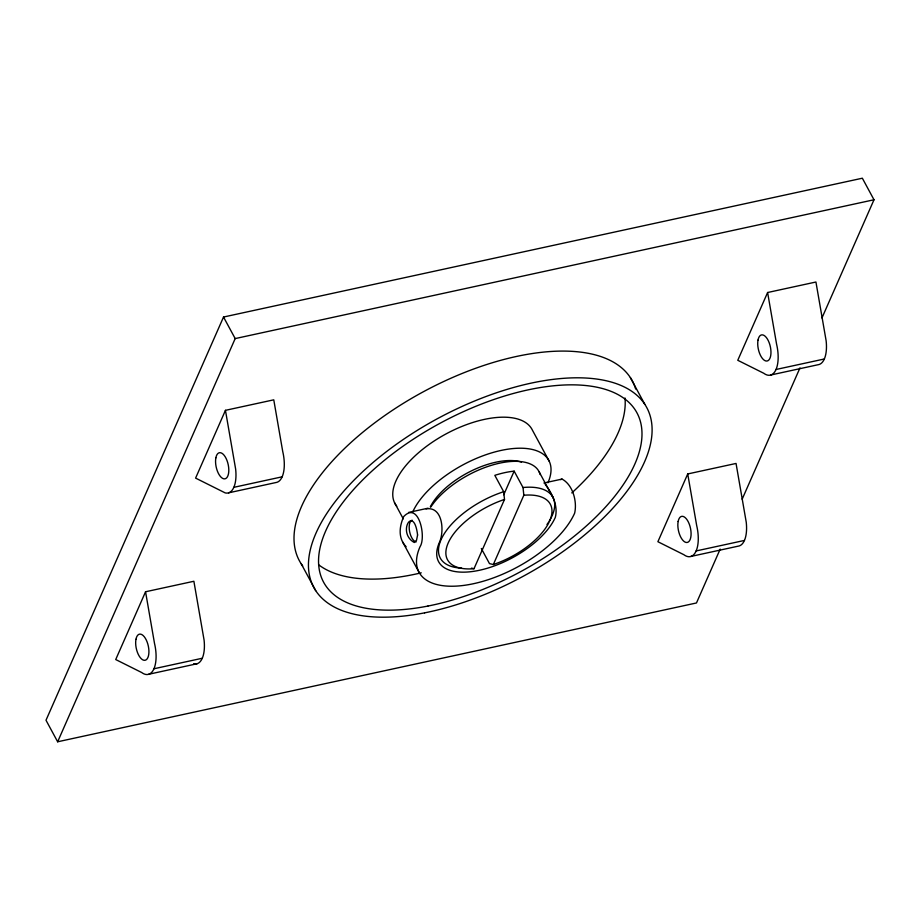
<?xml version="1.0" encoding="UTF-8"?>
<svg xmlns="http://www.w3.org/2000/svg" width="920" height="920" viewBox="0 0 920 920"><rect width="100%" height="100%" fill="white"/><g stroke="black" fill="none" stroke-linecap="round" stroke-linejoin="round"><path stroke-width="1.38" d="M821.951 317.964L874 199.767L862.35 178.215L223.525 317.032L46 720.233L57.649 741.784L696.474 602.968L720.176 549.113M57.649 741.784L235.186 338.583L223.525 317.032M145.555 591.767L115.713 659.548L141.703 672.531A27.83 12.765 77.7 0 0 154.514 643.436L145.555 591.767L193.879 581.267L204.079 640.067A27.83 12.765 77.7 0 1 193.614 663.826M225.446 410.331L195.603 478.101L225.181 492.89A27.83 12.765 77.7 0 0 235.646 469.131L225.446 410.331L273.769 399.832L282.727 451.49A27.83 12.765 77.7 0 1 276.885 482.333L228.574 492.832M503.757 494.753L514.153 471.143A63.997 30.337 -28.4 0 0 494.822 475.341L503.677 491.717L504.505 499.445L474.007 568.709L471.454 568.123M481.321 548.504L489.497 563.626L493.338 564.512L523.837 495.247L523.009 487.519L514.153 471.143M687.723 473.949L657.892 541.719L683.882 554.714A27.83 12.765 77.7 0 0 696.693 525.607L687.723 473.949L736.046 463.45L746.246 522.249A27.83 12.765 77.7 0 1 739.174 545.951L690.851 556.45M767.613 292.514L737.771 360.284L763.772 373.267A27.83 12.765 77.7 0 0 776.583 344.172L767.613 292.514L815.936 282.014L826.137 340.803A27.83 12.765 77.7 0 1 819.064 364.516L770.741 375.015M742.152 499.215L799.986 367.873M560.683 479.642L562.051 479.078C572.861 484.828 577.3 501.48 574.666 513.107A89.044 42.216 -28.4 0 1 473.673 583.671A89.044 42.216 -28.4 0 1 420.037 546.71C426.42 537.188 418.818 500.721 403.719 516.545A89.044 42.216 -28.4 0 0 406.122 546.698M426.029 508.909C442.796 506.034 444.601 531.323 439.369 542.512A66.78 31.659 -28.4 0 0 479.596 570.239A66.78 31.659 -28.4 0 0 555.335 517.316C558.279 505.724 552.195 493.419 545.192 484.426M235.186 338.583L874 199.767M233.829 487.324L282.152 476.813M775.997 369.495L824.32 358.995M408.584 512.428L428.11 508.185M543.927 483.011L562.051 479.078M153.939 668.759L202.262 658.26M696.118 550.942L744.429 540.442M148.683 674.268L197.006 663.769M630.372 377.625L644.828 404.34M549.217 461.242L532.438 430.215A77.912 36.938 -28.4 0 0 443.773 435.16A77.912 36.938 -28.4 0 0 396.761 506.218M539.235 472.029L553.219 497.892M394.553 502.722L403.282 518.857M402.672 542.029L418.991 572.205M301.277 563.925L315.721 590.651M302.726 565.995A189.209 89.7 -28.4 0 1 425.672 390.517A189.209 89.7 -28.4 0 1 635.674 389.045M624.979 397.98A178.077 84.421 -28.4 0 1 571.791 492.924M421.233 572.827A178.077 84.421 -28.4 0 1 318.608 564.753M412.62 512.198A77.912 36.938 -28.4 0 1 500.986 450.455A77.912 36.938 -28.4 0 1 547.929 482.793M416.185 541.914A11.132 5.106 77.7 0 1 409.561 531.38A11.132 5.106 77.7 0 1 412.137 520.191M430.836 506.989A63.997 30.337 -28.4 0 1 492.223 465.072A63.997 30.337 -28.4 0 1 540.155 474.536M430.284 506.931A58.431 27.703 -28.4 0 1 471.316 470.948A58.431 27.703 -28.4 0 1 521.49 462.07M523.009 487.519A63.997 30.337 -28.4 0 1 549.102 521.329M548.366 522.491A63.997 30.337 -28.4 0 1 546.986 524.492M461.587 568.111A63.997 30.337 -28.4 0 1 442.716 536.337A63.997 30.337 -28.4 0 1 503.677 491.717M523.837 495.247A58.431 27.703 -28.4 0 1 549.654 520.95A58.431 27.703 -28.4 0 1 493.338 564.512M474.007 568.709A58.431 27.703 -28.4 0 1 448.178 543.007A58.431 27.703 -28.4 0 1 504.505 499.445M417.588 534.991L416.541 540.247L414.287 542.49C396.589 532.841 413.758 503.539 417.588 534.991M135.964 639.296A13.351 6.129 77.7 0 0 143.727 660.226A13.351 6.129 77.7 0 0 147.165 642.091A13.351 6.129 77.7 0 0 135.964 639.296M215.855 457.861A13.351 6.129 77.7 0 0 223.617 478.779A13.351 6.129 77.7 0 0 227.056 460.655A13.351 6.129 77.7 0 0 215.855 457.861M758.022 340.043A13.351 6.129 77.7 0 0 765.796 360.962A13.351 6.129 77.7 0 0 769.223 342.838A13.351 6.129 77.7 0 0 758.022 340.043M678.144 521.479A13.351 6.129 77.7 0 0 685.906 542.409A13.351 6.129 77.7 0 0 689.333 524.273A13.351 6.129 77.7 0 0 678.144 521.479M424.626 612.846A189.209 89.7 -28.4 0 0 648.887 412.16A189.209 89.7 -28.4 0 0 367.322 467.486A189.209 89.7 -28.4 0 0 424.626 612.846M427.903 606.061A178.077 84.421 -28.4 0 0 638.963 417.174A178.077 84.421 -28.4 0 0 373.957 469.257A178.077 84.421 -28.4 0 0 427.903 606.061"/></g></svg>
